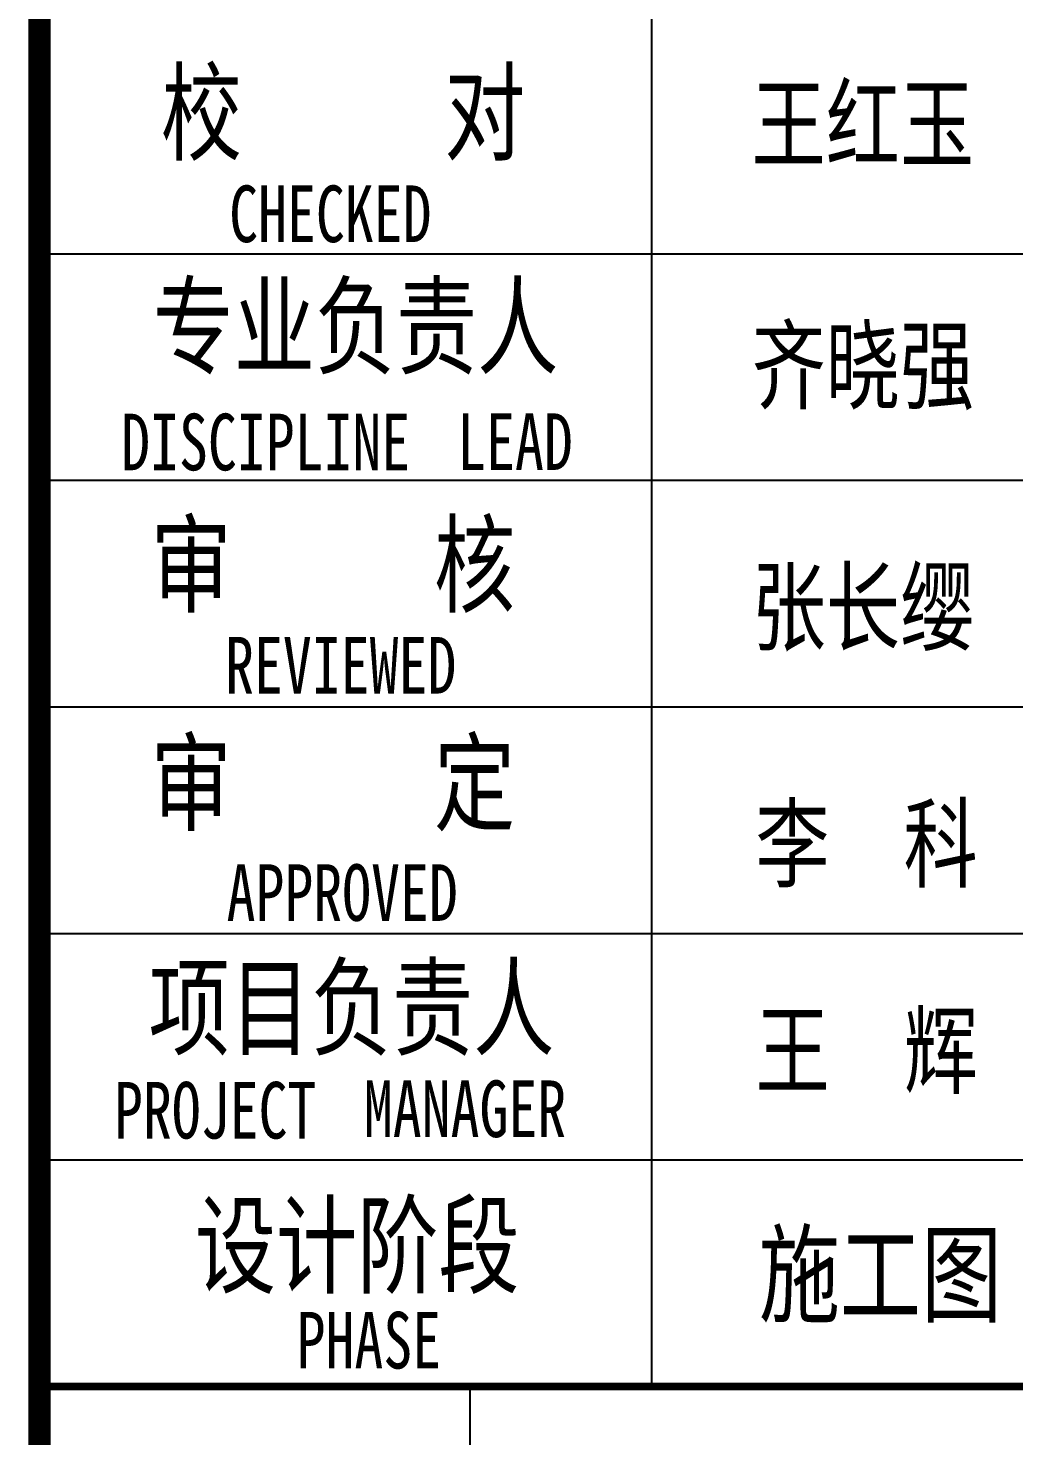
# Model space of a CAD drawing. Extents: x 552102 to 973302, y -80747 to 40012826.
# Drawn here: x 934489 to 938838, y 252619 to 258834 of the extents above; entities that cross this region are included whole.
import ezdxf

# ---------------------------------------------------------------- set-up
doc = ezdxf.new("R2010")
doc.units = 0
doc.header["$LTSCALE"] = 1000
doc.header["$MEASUREMENT"] = 0
doc.layers.add('PUB_TITLE', color=7, linetype='Continuous')
doc.styles.add('-宋体', font='', dxfattribs={"width": 0.8})
doc.styles.get('-宋体').set_extended_font_data('SimSun')

msp = doc.modelspace()

# ---------------------------------------------------------------- linework, layer by layer
for p, q in [((934538.9, 241837.2), (934538.9, 299237.2)), ((937238.9, 264837.6), (937238.9, 252837.6)), ((934538.9, 257837.6), (942538.9, 257837.6)), ((934538.9, 256837.6), (942538.9, 256837.6)), ((934538.9, 255837.6), (942538.9, 255837.6)), ((934538.9, 254837.6), (942538.9, 254837.6)), ((934538.9, 253837.6), (942538.9, 253837.6)), ((936438.9, 246337.6), (936438.9, 252837.6))]:
    msp.add_line(p, q)
at = {"const_width": 34}
msp.add_lwpolyline([(934538.9, 252837.6), (942538.9, 252837.6)], dxfattribs=at)
at = {"layer": 'PUB_TITLE', "const_width": 100}
msp.add_lwpolyline([(934538.9, 299237.2), (942538.9, 299237.2), (942538.9, 241837.6), (934538.9, 241837.6)], close=True, dxfattribs=at)

# ---------------------------------------------------------------- texts
at = {"style": '-宋体', "width": 0.75}
for s, height, p in [('校     对', 350, (935074.2, 258286.5)), ('王红玉', 320, (937681.3, 258251.9)), ('CHECKED', 250, (935375.8, 257889.2)), ('专业负责人', 350, (935038.1, 257343.2)), ('齐晓强', 320, (937681.3, 257185.3)), ('DISCIPLINE', 250, (934899.3, 256881.8)), ('LEAD', 250, (936381.9, 256883.3)), ('审     核', 350, (935028.9, 256290.6)), ('张长缨', 320, (937681.3, 256118.6)), ('REVIEWED', 250, (935357.8, 255896.2)), ('审     定', 350, (935028.9, 255326.8)), ('李  科', 320, (937697.9, 255073.6)), ('APPROVED', 250, (935364.4, 254892.6)), ('项目负责人', 350, (935020.6, 254335.7)), ('王  辉', 320, (937698.7, 254162.1)), ('PROJECT', 250, (934867.7, 253931.7)), ('MANAGER', 250, (935970.2, 253938.2)), ('设计阶段', 350, (935224.9, 253285.6)), ('施工图', 350, (937712.9, 253157.3)), ('PHASE', 250, (935673.4, 252916.5))]:
    msp.add_text(s, height=height, dxfattribs=at).set_placement(p)

doc.saveas('drawing.dxf')
